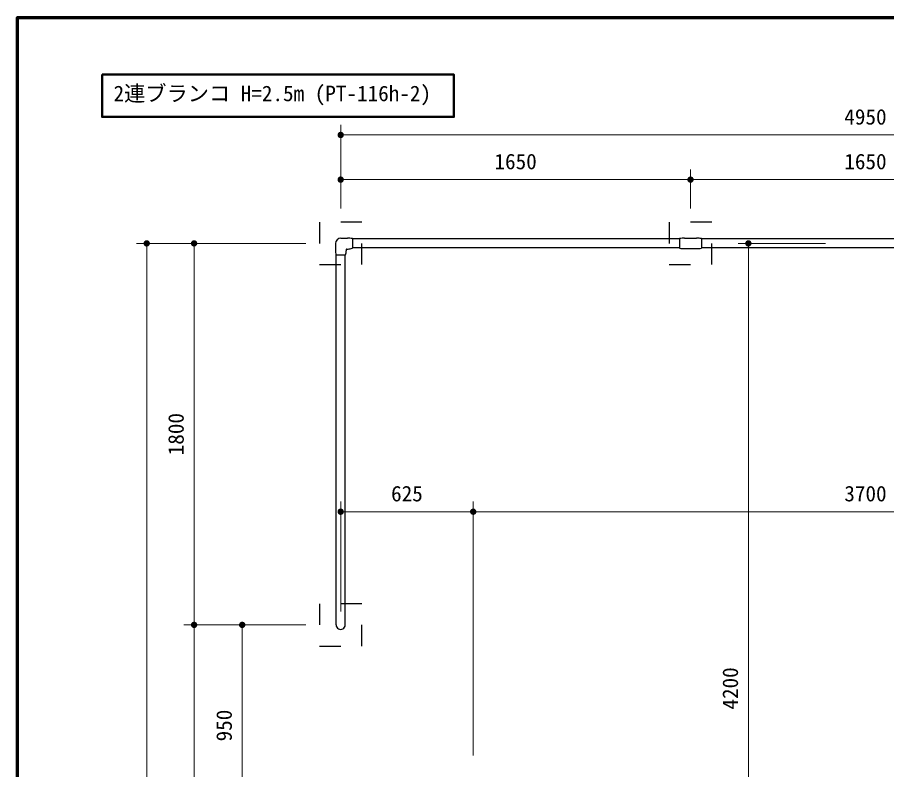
# Model space of a CAD drawing. Units: millimetres at full size, sheet at 1:40. Extents: x 600 to 16200, y 600 to 11280.
# Drawn here: x 600 to 4700, y 7730 to 11280 of the extents above; entities that cross this region are included whole.
import ezdxf
from ezdxf.enums import TextEntityAlignment as Align

# ---------------------------------------------------------------- set-up
doc = ezdxf.new("R2010")
doc.units = ezdxf.units.MM
doc.header["$LTSCALE"] = 40
doc.linetypes.add('USER1', pattern=[5, 2.5, -2.5])
for name, color, linetype, lineweight in [('D-STR-DIM\u3000寸法線、寸法値', 7, 'Continuous', 13), ('D-STR-TXT\u3000文字列', 7, 'Continuous', 13), ('D-STR\u3000構造物外形線', 1, 'Continuous', 25), ('D-TTL', 7, 'Continuous', 70), ('D-TTL-FRAM\u3000タイトル枠、凡例図枠', 2, 'Continuous', 50)]:
    doc.layers.add(name, color=color, linetype=linetype, lineweight=lineweight)
doc.styles.add('ＭＳ ゴシック', font='')
doc.styles.get('ＭＳ ゴシック').set_extended_font_data('MS Gothic')

# ---------------------------------------------------------------- blocks, each defined once
blk = doc.blocks.new('filled_dot')
at = {"color": 0, "linetype": 'Continuous', "lineweight": -2, "const_width": 1.25}
blk.add_lwpolyline([(-0.625, 0, 1), (0.625, 0, 1)], format="xyb", close=True, dxfattribs=at)

msp = doc.modelspace()

# ---------------------------------------------------------------- linework, layer by layer
at = {"layer": 'D-STR-DIM\u3000寸法線、寸法値'}
for p, q in [((2124.89, 10377.42), (2124.89, 10773.22)), ((2124.89, 10725.22), (7074.89, 10725.22)), ((2124.89, 10377.42), (2124.89, 10562.45)), ((3774.89, 10377.42), (3774.89, 10562.45)), ((3774.89, 10377.42), (3774.89, 10562.45)), ((2124.89, 10514.45), (3774.89, 10514.45)), ((3774.89, 10514.45), (5424.89, 10514.45)), ((1960.89, 10213.42), (1162.03, 10213.42)), ((1210.03, 1813.42), (1210.03, 10213.42)), ((1960.89, 10213.42), (1385.41, 10213.42)), ((1433.41, 10213.42), (1433.41, 8413.42)), ((4410.82, 10213.42), (3999.72, 10213.42)), ((4047.72, 10213.42), (4047.72, 6013.42)), ((2124.89, 8477.25), (2124.89, 8995.36)), ((2749.89, 7797.42), (2749.89, 8995.36)), ((2749.89, 7797.42), (2749.89, 8995.36)), ((2124.89, 8947.36), (2749.89, 8947.36)), ((2749.89, 8947.36), (6449.89, 8947.36)), ((1960.89, 8413.42), (1385.41, 8413.42)), ((1960.89, 8413.42), (1385.41, 8413.42)), ((1433.41, 8413.42), (1433.41, 3613.42)), ((1960.89, 8413.42), (1612.27, 8413.42)), ((1660.27, 7463.42), (1660.27, 8413.42))]:
    msp.add_line(p, q, dxfattribs=at)
at = {"layer": 'D-STR\u3000構造物外形線'}
for p, q in [((2100.39, 10213.42), (2100.39, 10181.61)), ((2124.89, 10237.92), (2156.71, 10237.92)), ((2179.89, 10236.42), (2179.89, 10235.98)), ((2179.89, 10235.98), (2179.89, 10190.86)), ((3722.89, 10234.77), (2179.89, 10234.77)), ((3722.89, 10235.98), (3722.89, 10190.86)), ((3746.08, 10237.92), (3803.71, 10237.92)), ((3826.89, 10235.98), (3826.89, 10190.86)), ((5372.89, 10234.77), (3826.89, 10234.77)), ((2151.39, 10183.92), (2151.39, 10178.42)), ((2154.39, 10186.92), (2159.89, 10186.92)), ((3722.89, 10192.07), (2179.89, 10192.07)), ((2179.89, 10190.42), (2179.89, 10190.86)), ((3746.08, 10188.92), (3803.71, 10188.92)), ((5372.89, 10192.07), (3826.89, 10192.07)), ((2101.89, 10158.42), (2102.33, 10158.42)), ((2147.45, 10158.42), (2102.33, 10158.42)), ((2103.54, 8413.25), (2103.54, 10158.42)), ((2146.24, 8413.25), (2146.24, 10158.42)), ((2147.89, 10158.42), (2147.45, 10158.42))]:
    msp.add_line(p, q, dxfattribs=at)
at = {"layer": 'D-STR\u3000構造物外形線', "linetype": 'USER1'}
for points in [[(2024.89, 10113.42), (2224.89, 10113.42), (2224.89, 10313.42), (2024.89, 10313.42)], [(3674.89, 10113.42), (3874.89, 10113.42), (3874.89, 10313.42), (3674.89, 10313.42)], [(2024.89, 8313.42), (2224.89, 8313.42), (2224.89, 8513.42), (2024.89, 8513.42)]]:
    msp.add_lwpolyline(points, close=True, dxfattribs=at)
at = {"layer": 'D-STR\u3000構造物外形線'}
for centre, radius, start, end in [((2124.89, 10213.42), 24.5, 90, 180), ((2156.71, 10057.92), 180, 82.73818, 90), ((2179.39, 10235.98), 0.5, 0, 82.73818), ((2156.71, 10057.92), 180, 82.598, 82.73818), ((3723.39, 10235.98), 0.5, 97.26182, 180), ((3746.08, 10057.92), 180, 90, 97.26182), ((3803.71, 10057.92), 180, 82.73818, 90), ((3826.39, 10235.98), 0.5, 0, 82.73818), ((2280.39, 10181.61), 180, 180, 187.26182), ((2093.9, 10178.42), 57.49, 339.99196, 0), ((2154.39, 10183.92), 3, 90, 180), ((2159.89, 10244.42), 57.49, 270, 290.00804), ((2179.39, 10190.86), 0.5, 277.26182, 0), ((2156.71, 10368.92), 180, 277.26182, 277.402), ((3723.39, 10190.86), 0.5, 180, 262.73818), ((3746.08, 10368.92), 180, 262.73818, 270), ((3803.71, 10368.92), 180, 270, 277.26182), ((3826.39, 10190.86), 0.5, 277.26182, 0), ((2280.39, 10181.61), 180, 187.26182, 187.402), ((2102.33, 10158.92), 0.5, 187.26182, 270), ((2147.45, 10158.92), 0.5, 270, 352.73818), ((1969.39, 10181.61), 180, 352.598, 352.73818), ((2124.89, 8413.25), 21.35, 179.91553, 0)]:
    msp.add_arc(centre, radius, start, end, dxfattribs=at)
at = {"layer": 'D-TTL'}
msp.add_lwpolyline([(600, 600), (600, 11280), (16200, 11280), (16200, 600)], close=True, dxfattribs=at)
at = {"layer": 'D-TTL-FRAM\u3000タイトル枠、凡例図枠'}
msp.add_lwpolyline([(999.51, 11009.92), (2659.2, 11009.92), (2659.2, 10810.35), (999.51, 10810.35)], close=True, dxfattribs=at)

# ---------------------------------------------------------------- block references
at = {"layer": 'D-STR-DIM\u3000寸法線、寸法値', "xscale": 12, "yscale": 12}
for p in [(2124.89, 10725.22), (2124.89, 10514.45), (3774.89, 10514.45), (2124.89, 8947.36), (2749.89, 8947.36)]:
    msp.add_blockref('filled_dot', p, dxfattribs=at)
for p, rotation in [((3774.89, 10514.45), 180), ((1210.03, 10213.42), 270), ((1433.41, 10213.42), 270), ((4047.72, 10213.42), 270), ((2749.89, 8947.36), 180), ((1433.41, 8413.42), 270), ((1433.41, 8413.42), 90), ((1660.27, 8413.42), 270)]:
    msp.add_blockref('filled_dot', p, dxfattribs=dict(at, rotation=rotation))

# ---------------------------------------------------------------- texts
at = {"layer": 'D-STR-DIM\u3000寸法線、寸法値', "style": 'ＭＳ ゴシック'}
for s, p in [('4950', (4599.89, 10810.73)), ('1650', (2949.89, 10599.96)), ('1650', (4599.89, 10599.96)), ('625', (2437.39, 9032.87)), ('3700', (4599.89, 9032.87))]:
    msp.add_text(s, height=73.31, dxfattribs=at).set_placement(p, align=Align.MIDDLE_CENTER)
for s, p in [('1800', (1347.9, 9313.42)), ('4200', (3962.21, 8113.42)), ('950', (1574.76, 7938.42))]:
    msp.add_text(s, height=73.31, rotation=90, dxfattribs=at).set_placement(p, align=Align.MIDDLE_CENTER)
at = {"layer": 'D-STR-TXT\u3000文字列', "style": 'ＭＳ ゴシック'}
msp.add_text('2連ブランコ H=2.5m (PT-116h-2)', height=73.31, dxfattribs=at).set_placement((1053.64, 10957.81), align=Align.TOP_LEFT)

doc.saveas('drawing.dxf')
